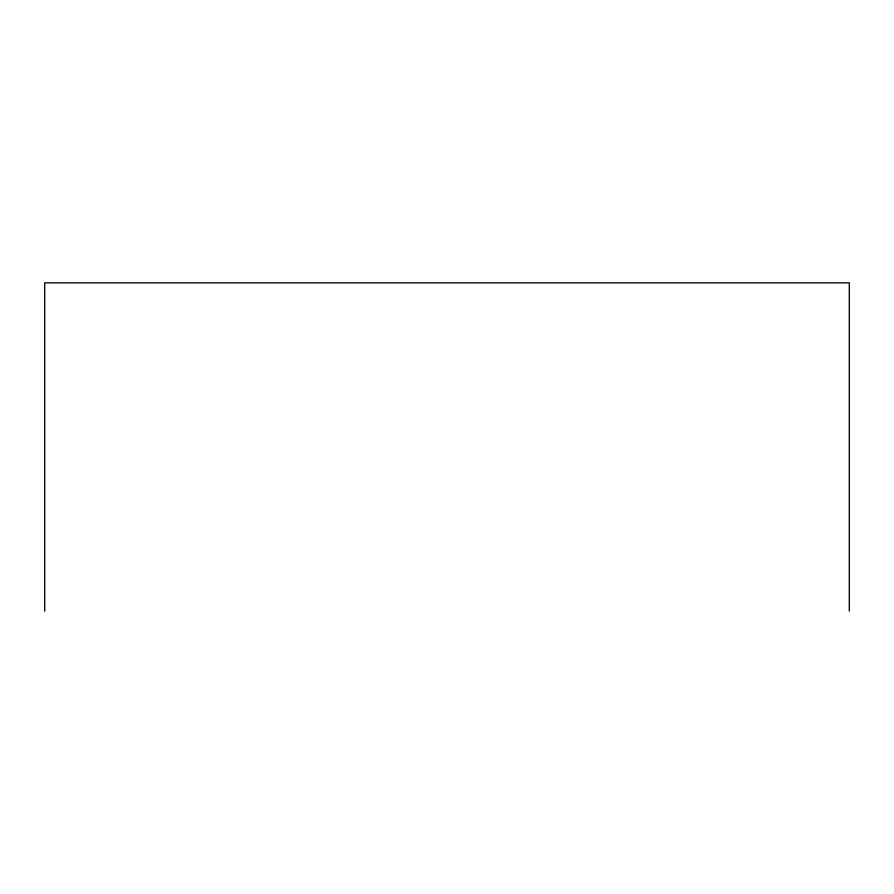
<?xml version="1.0" encoding="UTF-8"?>
<svg xmlns="http://www.w3.org/2000/svg" width="894" height="894" viewBox="0 0 894 894"><rect width="100%" height="100%" fill="white"/><g stroke="black" fill="none" stroke-linecap="round" stroke-linejoin="round"><path stroke-width="1.34" d="M849.3 611.15L849.3 282.85L44.7 282.85L44.7 611.15"/></g></svg>
